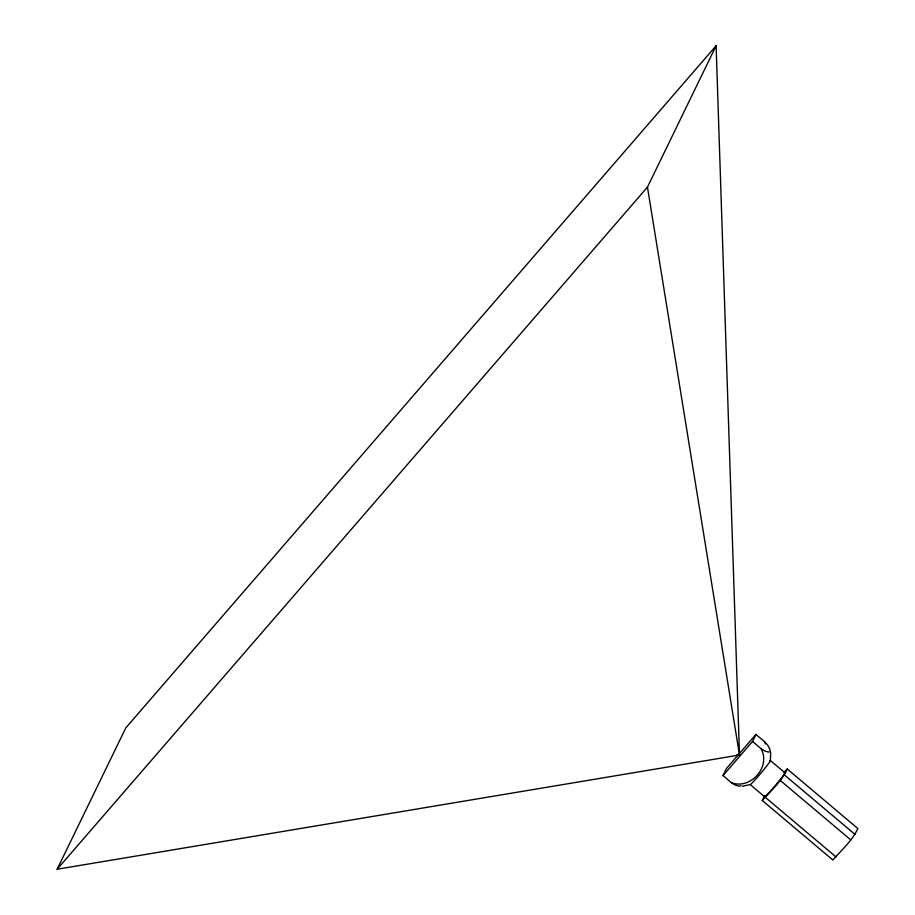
<?xml version="1.0" encoding="UTF-8"?>
<svg xmlns="http://www.w3.org/2000/svg" width="915" height="915" viewBox="0 0 915 915"><rect width="100%" height="100%" fill="white"/><g stroke="black" fill="none" stroke-linecap="round" stroke-linejoin="round"><path stroke-width="1.37" d="M770.716 752.302L770.35 760.491L784.864 772.729M57.153 869.25L125.812 727.871L716.113 45.75L739.492 755.012L57.153 869.25L647.454 187.129L716.113 45.75M740.795 785.608L739.377 786.191C732.606 785.333 728.146 779.431 723.01 775.6L726.453 768.531L755.962 734.425C761.211 739.366 769.24 743.655 770.316 751.501L768.886 752.084C762.115 751.226 757.654 745.325 752.53 741.493L755.962 734.425M784.155 772.111L787.277 769.023L857.847 828.521C852.254 840.816 841.606 849.966 832.844 859.997L762.275 800.499L764.563 795.787M762.275 800.499C771.036 790.469 781.685 781.319 787.277 769.023M723.01 775.6L752.53 741.493M742.179 786.317L750.163 784.544A15.715 0.892 -49.9 0 0 762.664 771.048A15.715 0.892 -49.9 0 0 769.721 760.88M736.632 754.886L739.492 755.012L647.454 187.129M731.451 782.714C750.655 789.977 771.276 766.61 760.971 748.607M784.407 774.913L854.987 834.411M780.152 780.358L850.721 839.856M750.163 784.544L764.688 796.782M765.398 797.411L835.967 856.909M764.402 741.539L765.409 743.918M784.235 773.118A15.715 0.892 -49.9 0 1 775.863 784.853A15.715 0.892 -49.9 0 1 764.746 796.347"/></g></svg>
